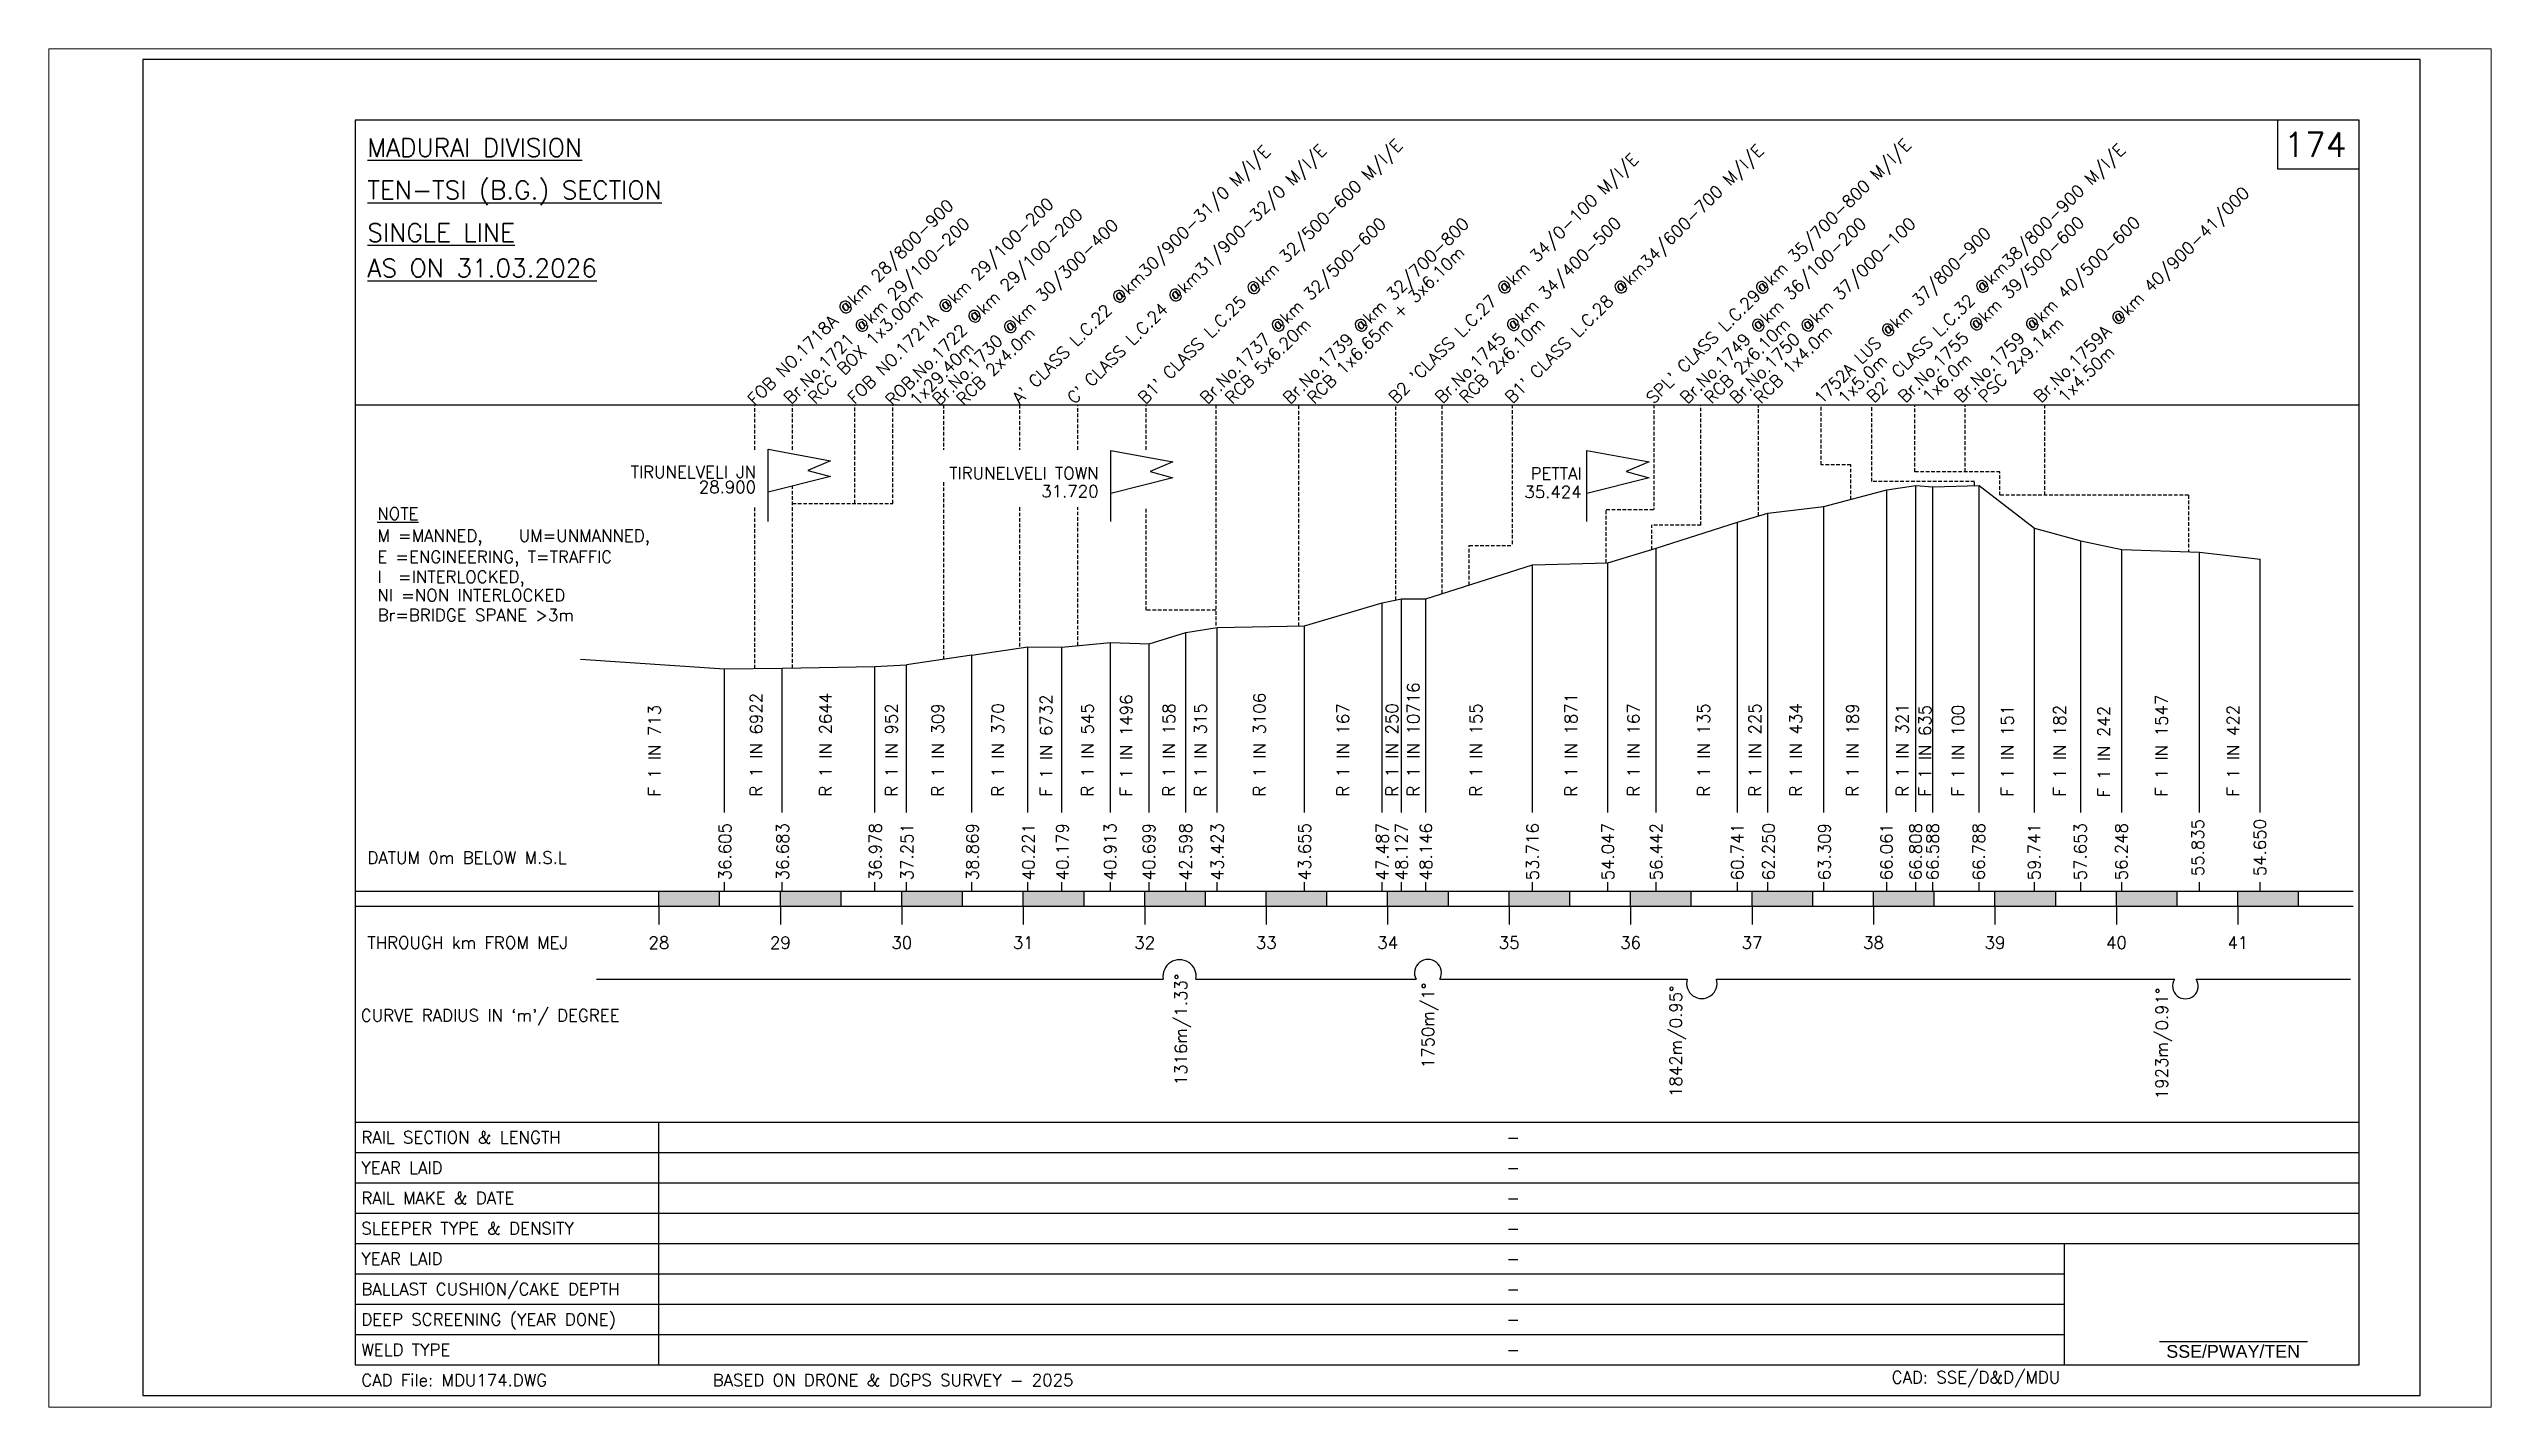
# Paper-space layout '174' of a CAD drawing. Header units: feet. Extents: x 0 to 349, y 0 to 194.
# The model-space entities are those that its viewports show. They can reach past a viewport. Long polylines and large blocks are cut down to what shows.
import ezdxf
from ezdxf.enums import TextEntityAlignment as Align

# ---------------------------------------------------------------- set-up
doc = ezdxf.new("R2010")
doc.units = ezdxf.units.FT
doc.header["$LTSCALE"] = 12
doc.header["$MEASUREMENT"] = 0
doc.linetypes.add('HIDDEN', pattern=[0.375, 0.25, -0.125])
doc.layers.get('0').update_dxf_attribs({"linetype": 'CONTINUOUS'})
doc.layers.add('1. Text', color=7, linetype='CONTINUOUS')
doc.layers.add('3 - Layout text', color=7, linetype='CONTINUOUS')
doc.layers.add('Layer1', color=6, linetype='CONTINUOUS', plot=False)
doc.styles.add('RS', font='romans')
doc.styles.get("Standard").update_dxf_attribs({"font": 'ROMANS'})
doc.styles.add('yard', font='arial.ttf')

# ---------------------------------------------------------------- blocks, each defined once
blk = doc.blocks.new('BORDER')
for p, q in [((1, 1), (0, 1)), ((0, 1), (0, 0)), ((1, 0), (1, 1)), ((0, 0), (1, 0))]:
    blk.add_line(p, q)

msp = doc.modelspace()

# ---------------------------------------------------------------- linework, layer by layer
at = {"linetype": 'Continuous'}
for p, q in [((3492.18367, -2038.51148), (3492.18367, -2046.51148)), ((3492.18367, -2046.51148), (3505.68367, -2046.51148)), ((3175.68367, -2085.35832), (3505.68367, -2085.35832)), ((3342.10125, -2085.38179), (3342.10125, -2085.38179)), ((3175.68367, -2165.45579), (3504.68367, -2165.45579)), ((3225.68367, -2167.95579), (3225.68367, -2165.45579)), ((3235.68367, -2167.95579), (3235.68367, -2165.45579)), ((3245.68367, -2167.95579), (3245.68367, -2165.45579)), ((3255.68367, -2167.95579), (3255.68367, -2165.45579)), ((3265.68367, -2167.95579), (3265.68367, -2165.45579)), ((3275.68367, -2167.95579), (3275.68367, -2165.45579)), ((3285.68367, -2167.95579), (3285.68367, -2165.45579)), ((3295.68367, -2167.95579), (3295.68367, -2165.45579)), ((3305.68367, -2167.95579), (3305.68367, -2165.45579)), ((3315.68367, -2167.95579), (3315.68367, -2165.45579)), ((3325.68367, -2167.95579), (3325.68367, -2165.45579)), ((3335.68367, -2167.95579), (3335.68367, -2165.45579)), ((3345.68367, -2167.95579), (3345.68367, -2165.45579)), ((3355.68367, -2167.95579), (3355.68367, -2165.45579)), ((3365.68367, -2167.95579), (3365.68367, -2165.45579)), ((3375.68367, -2167.95579), (3375.68367, -2165.45579)), ((3385.68367, -2167.95579), (3385.68367, -2165.45579)), ((3395.68367, -2167.95579), (3395.68367, -2165.45579)), ((3405.68367, -2167.95579), (3405.68367, -2165.45579)), ((3415.68367, -2167.95579), (3415.68367, -2165.45579)), ((3425.68367, -2167.95579), (3425.68367, -2165.45579)), ((3435.68367, -2167.95579), (3435.68367, -2165.45579)), ((3445.68367, -2167.95579), (3445.68367, -2165.45579)), ((3455.68367, -2167.95579), (3455.68367, -2165.45579)), ((3465.68367, -2167.95579), (3465.68367, -2165.45579)), ((3475.68367, -2167.95579), (3475.68367, -2165.45579)), ((3485.68367, -2167.95579), (3485.68367, -2165.45579)), ((3485.68367, -2167.95579), (3485.68367, -2165.45579)), ((3495.68367, -2167.95579), (3495.68367, -2165.45579)), ((3175.68367, -2167.95579), (3504.68367, -2167.95579)), ((3225.68367, -2167.95579), (3225.68367, -2170.95579)), ((3245.68367, -2167.95579), (3245.68367, -2170.95579)), ((3265.68367, -2167.95579), (3265.68367, -2170.95579)), ((3285.68367, -2167.95579), (3285.68367, -2170.95579)), ((3305.68367, -2167.95579), (3305.68367, -2170.95579)), ((3325.68367, -2167.95579), (3325.68367, -2170.95579)), ((3345.68367, -2167.95579), (3345.68367, -2170.95579)), ((3365.68367, -2167.95579), (3365.68367, -2170.95579)), ((3385.68367, -2167.95579), (3385.68367, -2170.95579)), ((3405.68367, -2167.95579), (3405.68367, -2170.95579)), ((3425.68367, -2167.95579), (3425.68367, -2170.95579)), ((3445.68367, -2167.95579), (3445.68367, -2170.95579)), ((3465.68367, -2167.95579), (3465.68367, -2170.95579)), ((3485.68367, -2167.95579), (3485.68367, -2170.95579)), ((3215.42089, -2179.95579), (3308.72367, -2179.95579)), ((3314.12367, -2179.95579), (3350.36367, -2179.95579)), ((3354.28367, -2179.95579), (3395.00367, -2179.95579)), ((3399.82367, -2179.95579), (3475.26367, -2179.95579)), ((3478.82367, -2179.95579), (3504.25204, -2179.95579)), ((3175.68367, -2203.51148), (3505.68367, -2203.51148)), ((3225.68367, -2243.51148), (3225.68367, -2203.51148)), ((3175.68367, -2208.51148), (3505.68367, -2208.51148)), ((3175.68367, -2213.51148), (3505.68367, -2213.51148)), ((3175.68367, -2218.51148), (3505.68367, -2218.51148)), ((3175.68367, -2223.51148), (3505.68367, -2223.51148)), ((3175.68367, -2228.51148), (3457.14319, -2228.51148)), ((3175.68367, -2233.51148), (3457.14319, -2233.51148)), ((3175.68367, -2238.51148), (3457.14319, -2238.51148))]:
    msp.add_line(p, q, dxfattribs=at)
at = {"linetype": 'HIDDEN', "ltscale": 0.15}
for p, q in [((3241.49269, -2092.77857), (3241.49269, -2085.35832)), ((3247.68367, -2092.77857), (3247.68367, -2085.35832)), ((3257.9483, -2101.61507), (3257.9483, -2085.35832)), ((3264.1917, -2101.61507), (3264.1917, -2085.35832)), ((3272.55867, -2085.38179), (3272.55867, -2092.77857)), ((3285.05867, -2085.38179), (3285.05867, -2092.77857)), ((3294.6924, -2092.77857), (3294.6924, -2085.38179)), ((3305.9304, -2092.77857), (3305.9304, -2085.38179)), ((3317.37353, -2085.38179), (3317.37353, -2122.07525)), ((3331.04031, -2121.81647), (3331.04031, -2085.38179)), ((3347.05577, -2117.51527), (3347.05577, -2085.35832)), ((3354.68367, -2116.45589), (3354.68367, -2085.35832)), ((3366.18029, -2085.35832), (3366.18029, -2108.57367)), ((3389.5253, -2085.35832), (3389.5253, -2102.63138)), ((3397.26155, -2105.21803), (3397.26155, -2085.38179)), ((3406.72222, -2103.67996), (3406.72222, -2085.35832)), ((3417.08916, -2095.25738), (3417.08916, -2085.38179)), ((3425.39608, -2098.0002), (3425.39608, -2085.38179)), ((3432.48968, -2096.42784), (3432.48968, -2085.38179)), ((3440.79431, -2096.42784), (3440.79431, -2085.38179)), ((3453.91336, -2100.25308), (3453.91336, -2085.38179)), ((3247.68367, -2128.73969), (3247.68367, -2098.77517)), ((3272.55867, -2098.12634), (3272.55867, -2127.28814)), ((3421.94389, -2095.25738), (3417.08916, -2095.25738)), ((3421.94389, -2100.96659), (3421.94389, -2095.25738)), ((3442.30607, -2098.0002), (3425.39608, -2098.0002)), ((3446.51132, -2096.42784), (3432.48968, -2096.42784)), ((3442.30607, -2098.68793), (3442.30607, -2098.0002)), ((3446.51132, -2100.25308), (3446.51132, -2096.42784)), ((3241.49269, -2128.8096), (3241.49269, -2102.25126)), ((3247.68367, -2101.61507), (3264.1917, -2101.61507)), ((3285.05867, -2102.25126), (3285.05867, -2125.43825)), ((3294.6924, -2125.03397), (3294.6924, -2102.25126)), ((3305.9304, -2119.1866), (3305.9304, -2102.25126)), ((3381.68367, -2111.41612), (3381.68367, -2102.63138)), ((3381.68367, -2102.63138), (3389.5253, -2102.63138)), ((3477.55265, -2100.25308), (3446.50529, -2100.25308)), ((3477.55265, -2100.25308), (3477.55265, -2109.56238)), ((3397.26155, -2105.21803), (3389.17847, -2105.21803)), ((3389.17847, -2109.23769), (3389.17847, -2105.21803)), ((3359.12948, -2108.57367), (3366.18029, -2108.57367)), ((3359.12948, -2115.04633), (3359.12948, -2108.57367)), ((3317.37353, -2119.1866), (3305.9304, -2119.1866))]:
    msp.add_line(p, q, dxfattribs=at)
for p, q in [((3427.87125, -2099.39479), (3432.67125, -2098.64779)), ((3432.67125, -2152.38328), (3432.67125, -2098.64779)), ((3432.67125, -2098.64779), (3435.47125, -2098.86779)), ((3435.47125, -2098.86779), (3443.07127, -2098.66779)), ((3435.47125, -2152.53763), (3435.47125, -2098.86779)), ((3443.07127, -2152.53763), (3443.07127, -2098.66779)), ((3443.07127, -2098.66779), (3452.20445, -2105.71412)), ((3403.28367, -2104.71779), (3408.29325, -2103.20579)), ((3408.29325, -2103.20579), (3417.49327, -2102.14679)), ((3408.29325, -2152.53763), (3408.29325, -2103.20579)), ((3417.49327, -2102.14679), (3427.87125, -2099.39479)), ((3417.49327, -2152.53763), (3417.49327, -2102.14679)), ((3427.87125, -2152.53763), (3427.87125, -2099.39479)), ((3389.92305, -2109.01379), (3403.28367, -2104.71779)), ((3403.28367, -2152.53763), (3403.28367, -2104.71779)), ((3452.20445, -2152.53763), (3452.20445, -2105.71412)), ((3452.20445, -2105.71412), (3459.80447, -2107.80279)), ((3381.95847, -2111.40879), (3389.92305, -2109.01379)), ((3389.92305, -2152.53763), (3389.92305, -2109.01379)), ((3459.80447, -2152.53763), (3459.80447, -2107.80279)), ((3459.80447, -2107.80279), (3466.56365, -2109.20779)), ((3466.56365, -2152.53763), (3466.56365, -2109.20779)), ((3466.56365, -2109.20779), (3479.36267, -2109.62079)), ((3479.36267, -2152.53763), (3479.36267, -2109.62079)), ((3479.36267, -2109.62079), (3489.34905, -2110.80579)), ((3489.34905, -2152.53763), (3489.34905, -2110.80579)), ((3351.99045, -2117.30979), (3369.55845, -2111.73979)), ((3369.55845, -2111.73979), (3381.95847, -2111.40879)), ((3369.55845, -2152.53763), (3369.55845, -2111.73979)), ((3381.95847, -2152.53763), (3381.95847, -2111.40879)), ((3332.00765, -2121.80079), (3344.80767, -2117.96379)), ((3344.80767, -2117.96379), (3347.99045, -2117.32879)), ((3344.80767, -2152.53763), (3344.80767, -2117.96379)), ((3347.99045, -2117.32879), (3351.99045, -2117.30979)), ((3347.99045, -2152.53763), (3347.99045, -2117.32879)), ((3351.99045, -2152.53763), (3351.99045, -2117.30979)), ((3306.43485, -2124.75679), (3312.43485, -2122.85879)), ((3312.43485, -2122.85879), (3317.63487, -2122.03379)), ((3312.43485, -2152.53763), (3312.43485, -2122.85879)), ((3317.63487, -2122.03379), (3332.00765, -2121.80079)), ((3317.63487, -2152.53763), (3317.63487, -2122.03379)), ((3332.00765, -2152.53763), (3332.00765, -2121.80079)), ((3212.80195, -2127.27979), (3236.48367, -2128.85079)), ((3277.22805, -2126.58679), (3266.45585, -2128.20479)), ((3277.22805, -2126.58679), (3286.44585, -2125.23479)), ((3277.22805, -2152.53763), (3277.22805, -2126.58679)), ((3286.44585, -2152.53763), (3286.44585, -2125.23479)), ((3286.44585, -2125.23479), (3292.04585, -2125.27679)), ((3292.04585, -2125.27679), (3300.04587, -2124.54279)), ((3292.04585, -2152.53763), (3292.04585, -2125.27679)), ((3300.04587, -2152.53763), (3300.04587, -2124.54279)), ((3300.04587, -2124.54279), (3306.43485, -2124.75679)), ((3306.43485, -2152.53763), (3306.43485, -2124.75679)), ((3236.48367, -2128.85079), (3245.96985, -2128.77279)), ((3236.48367, -2152.53763), (3236.48367, -2128.85079)), ((3245.96985, -2128.77279), (3261.24637, -2128.47779)), ((3245.96985, -2152.53763), (3245.96985, -2128.77279)), ((3261.24637, -2128.47779), (3266.45585, -2128.20479)), ((3261.24637, -2152.53763), (3261.24637, -2128.47779)), ((3266.45585, -2152.53763), (3266.45585, -2128.20479)), ((3236.48367, -2165.45579), (3236.48367, -2163.96771)), ((3245.96985, -2165.45579), (3245.96985, -2163.96771)), ((3261.24637, -2165.45579), (3261.24637, -2163.96771)), ((3266.45585, -2165.45579), (3266.45585, -2163.96771)), ((3277.22805, -2165.45579), (3277.22805, -2163.96771)), ((3286.44585, -2165.45579), (3286.44585, -2163.96771)), ((3292.04585, -2165.45579), (3292.04585, -2163.96771)), ((3300.04587, -2165.45579), (3300.04587, -2163.96771)), ((3306.43485, -2165.45579), (3306.43485, -2163.96771)), ((3312.43485, -2165.45579), (3312.43485, -2163.96771)), ((3317.63487, -2165.45579), (3317.63487, -2163.96771)), ((3332.00765, -2165.45579), (3332.00765, -2163.96771)), ((3344.80767, -2165.45579), (3344.80767, -2163.96771)), ((3347.99045, -2165.45579), (3347.99045, -2163.96771)), ((3351.99045, -2165.45579), (3351.99045, -2163.96771)), ((3369.55845, -2165.45579), (3369.55845, -2163.96771)), ((3381.95847, -2165.45579), (3381.95847, -2163.96771)), ((3389.92305, -2165.45579), (3389.92305, -2163.96771)), ((3403.28367, -2165.45579), (3403.28367, -2163.96771)), ((3408.29325, -2165.45579), (3408.29325, -2163.96771)), ((3417.49327, -2165.45579), (3417.49327, -2163.96771)), ((3427.87125, -2165.45579), (3427.87125, -2163.96771)), ((3432.67125, -2165.45579), (3432.67125, -2163.96771)), ((3435.47125, -2165.45579), (3435.47125, -2163.96771)), ((3443.07127, -2165.45579), (3443.07127, -2163.96771)), ((3452.20445, -2165.45579), (3452.20445, -2163.96771)), ((3459.80447, -2165.45579), (3459.80447, -2163.96771)), ((3466.56365, -2165.45579), (3466.56365, -2163.96771)), ((3479.36267, -2165.45579), (3479.36267, -2163.96771)), ((3489.34905, -2165.45579), (3489.34905, -2163.96771)), ((3457.14319, -2243.51148), (3457.14319, -2223.51148)), ((3472.78198, -2239.63089), (3497.15949, -2239.63089))]:
    msp.add_line(p, q)
at = {"linetype": 'Continuous'}
for points in [[(3243.68367, -2104.61879), (3243.68367, -2092.6898), (3253.93367, -2094.5898), (3250.18367, -2096.1898), (3253.93367, -2097.1898), (3243.68367, -2099.7898)], [(3300.08367, -2104.61879), (3300.08367, -2092.88179), (3310.33367, -2094.78179), (3306.58367, -2096.38179), (3310.33367, -2097.38179), (3300.08367, -2099.98179)], [(3378.47817, -2104.61879), (3378.47817, -2092.88179), (3388.72817, -2094.78179), (3384.97817, -2096.38179), (3388.72817, -2097.38179), (3378.47817, -2099.98179)]]:
    msp.add_lwpolyline(points, dxfattribs=at)
for centre, radius, start, end in [((3311.42367, -2179.50412), 2.73752, 350.5032694, 189.4967306), ((3352.32367, -2178.92939), 2.21249, 332.360142, 207.639858), ((3397.41367, -2180.65444), 2.50923, 163.8333236, 16.1666764), ((3477.04367, -2181.09439), 2.11301, 147.3944602, 32.6055398)]:
    msp.add_arc(centre, radius, start, end, dxfattribs=at)
for points in [[(3225.68367, -2167.95579), (3235.68367, -2167.95579), (3225.68367, -2165.45579), (3235.68367, -2165.45579)], [(3245.68367, -2167.95579), (3255.68367, -2167.95579), (3245.68367, -2165.45579), (3255.68367, -2165.45579)], [(3265.68367, -2167.95579), (3275.68367, -2167.95579), (3265.68367, -2165.45579), (3275.68367, -2165.45579)], [(3285.68367, -2167.95579), (3295.68367, -2167.95579), (3285.68367, -2165.45579), (3295.68367, -2165.45579)], [(3305.68367, -2167.95579), (3315.68367, -2167.95579), (3305.68367, -2165.45579), (3315.68367, -2165.45579)], [(3325.68367, -2167.95579), (3335.68367, -2167.95579), (3325.68367, -2165.45579), (3335.68367, -2165.45579)], [(3345.68367, -2167.95579), (3355.68367, -2167.95579), (3345.68367, -2165.45579), (3355.68367, -2165.45579)], [(3365.68367, -2167.95579), (3375.68367, -2167.95579), (3365.68367, -2165.45579), (3375.68367, -2165.45579)], [(3385.68367, -2167.95579), (3395.68367, -2167.95579), (3385.68367, -2165.45579), (3395.68367, -2165.45579)], [(3405.68367, -2167.95579), (3415.68367, -2167.95579), (3405.68367, -2165.45579), (3415.68367, -2165.45579)], [(3425.68367, -2167.95579), (3435.68367, -2167.95579), (3425.68367, -2165.45579), (3435.68367, -2165.45579)], [(3445.68367, -2167.95579), (3455.68367, -2167.95579), (3445.68367, -2165.45579), (3455.68367, -2165.45579)], [(3465.68367, -2167.95579), (3475.68367, -2167.95579), (3465.68367, -2165.45579), (3475.68367, -2165.45579)], [(3485.68367, -2167.95579), (3495.68367, -2167.95579), (3485.68367, -2165.45579), (3495.68367, -2165.45579)]]:
    msp.add_solid(points, dxfattribs=at)

# ---------------------------------------------------------------- block references
for p, xscale, yscale, zscale in [((3140.68367, -2248.51148), 375, 220, 375), ((3175.68367, -2243.51148), 330, 205, 330)]:
    msp.add_blockref('BORDER', p, dxfattribs=dict(at, xscale=xscale, yscale=yscale, zscale=zscale))

# ---------------------------------------------------------------- texts
at = {"linetype": 'Continuous', "style": 'RS'}
for s, height, p in [('%%uMADURAI DIVISION', 3, (3177.68367, -2044.51148)), ('%%UTEN-TSI (B.G.) SECTION', 3, (3177.68367, -2051.51148)), ('%%USINGLE LINE', 3, (3177.68367, -2058.51148)), ('%%UAS ON 31.03.2026', 3, (3177.68367, -2064.3462)), ('DATUM 0m BELOW M.S.L', 2, (3177.68367, -2160.95579)), ('THROUGH km FROM MEJ', 2, (3177.68367, -2174.95579)), ("CURVE RADIUS IN `m'/ DEGREE", 2, (3176.59988, -2186.93694)), ('RAIL SECTION & LENGTH', 2, (3176.68367, -2207.01148)), ('YEAR LAID', 2, (3176.68367, -2212.01148)), ('RAIL MAKE & DATE', 2, (3176.68367, -2217.01148)), ('SLEEPER TYPE & DENSITY', 2, (3176.68367, -2222.01148)), ('YEAR LAID', 2, (3176.68367, -2227.01148)), ('BALLAST CUSHION/CAKE DEPTH', 2, (3176.68367, -2232.01148)), ('DEEP SCREENING (YEAR DONE)', 2, (3176.68367, -2237.01148)), ('WELD TYPE', 2, (3176.68367, -2242.01148)), ('CAD File: MDU174.DWG', 2, (3176.68367, -2247.01148))]:
    msp.add_text(s, height=height, dxfattribs=at).set_placement(p)
for s, p in [("A' CLASS L.C.22 @km30/900-31/0 M/I/E", (3285.04963, -2085.38179)), ("C' CLASS L.C.24 @km31/900-32/0 M/I/E", (3294.10408, -2085.38179)), ("B1' CLASS L.C.25 @km 32/500-600 M/I/E", (3305.77503, -2085.38179)), ("B1' CLASS L.C.28 @km34/600-700 M/I/E", (3366.21427, -2085.2775)), ("SPL' CLASS L.C.29@km 35/700-800 M/I/E", (3389.45489, -2085.38179)), ("B2' CLASS L.C.32 @km38/800-900 M/I/E", (3425.76246, -2085.16256)), ("B2 'CLASS L.C.27 @km 34/0-100 M/I/E ", (3347.05577, -2085.2775)), ('Br.No.1759A @km 40/900-41/000', (3453.269, -2085.16256)), ('Br.No.1730 @km 30/300-400 ', (3271.88426, -2085.62299)), ('Br.No.1737 @km 32/500-600', (3315.96955, -2085.38179)), ('Br.No.1739 @km 32/700-800', (3329.63148, -2085.38179)), ('Br.No.1745 @km 34/400-500 ', (3354.68367, -2085.2775)), ('Br.No.1749 @km 36/100-200 ', (3395.04197, -2085.35832)), ('Br.No.1750 @km 37/000-100 ', (3403.17748, -2085.35832)), ('Br.No.1755 @km 39/500-600', (3430.94086, -2085.16256)), ('Br.No.1759 @km 40/500-600', (3440.14995, -2085.16256)), ('RCB 1x6.65m + 3x6.10m', (3333.63148, -2085.38179)), ('RCB 2x4.0m', (3275.88426, -2085.62299)), ('RCB 5x6.20m', (3320.11268, -2085.38179)), ('RCB 2x6.10m', (3358.68367, -2085.2775)), ('RCB 2x6.10m', (3399.04197, -2085.35832)), ('RCB 1x4.0m', (3407.17748, -2085.35832)), ('PSC 2x9.14m', (3444.14995, -2085.16256)), ('1x5.0m', (3421.036, -2085.35832)), ('1x6.0m', (3434.94086, -2085.16256)), ('1x4.50m', (3457.269, -2085.16256))]:
    msp.add_text(s, height=2, rotation=45, dxfattribs=at).set_placement(p)
for s, height, p in [('174', 4, (3498.43367, -2042.51148)), ('-', 2, (3366.3335, -2205.99263)), ('-', 2, (3366.3335, -2210.99263)), ('-', 2, (3366.3335, -2215.99263)), ('-', 2, (3366.3335, -2220.99263)), ('-', 2, (3366.3335, -2225.99263)), ('-', 2, (3366.3335, -2230.99263)), ('-', 2, (3366.3335, -2235.99263)), ('-', 2, (3366.3335, -2240.99263))]:
    msp.add_text(s, height=height, dxfattribs=at).set_placement(p, align=Align.MIDDLE)
at = {"style": 'RS'}
for s, rotation, p in [('FOB NO.1718A @km 28/800-900', 45, (3241.49269, -2085.65202)), ('Br.No.1721 @km 29/100-200', 45, (3247.43038, -2085.39136)), ('FOB NO.1721A @km 29/100-200', 45, (3257.9483, -2085.39136)), ('ROB.No.1722 @km 29/100-200', 45, (3264.1917, -2085.70417)), ('RCC BOX 1x3.00m', 45, (3251.43038, -2085.39136)), ('1x29.40m', 45, (3268.1917, -2085.70417)), ('R 1 IN 10716', 90, (3350.90959, -2149.87266)), ('F 1 IN 713', 90, (3225.95001, -2149.87266)), ('R 1 IN 6922', 90, (3242.70456, -2149.87266)), ('R 1 IN 2644', 90, (3254.11989, -2149.87266)), ('R 1 IN 952', 90, (3264.97263, -2149.87266)), ('R 1 IN 309', 90, (3272.60853, -2149.87266)), ('R 1 IN 370', 90, (3282.50836, -2149.87266)), ('F 1 IN 6732', 90, (3290.44378, -2149.87266)), ('R 1 IN 545', 90, (3297.24808, -2149.87266)), ('F 1 IN 1496', 90, (3303.63706, -2149.87266)), ('R 1 IN 158', 90, (3310.65866, -2149.87266)), ('R 1 IN 315', 90, (3315.85868, -2149.87266)), ('R 1 IN 3106', 90, (3325.57662, -2149.87266)), ('R 1 IN 167', 90, (3339.32119, -2149.87266)), ('R 1 IN 250', 90, (3347.39679, -2149.87266)), ('R 1 IN 155', 90, (3361.22195, -2149.87266)), ('R 1 IN 1871', 90, (3376.8794, -2149.87266)), ('R 1 IN 167', 90, (3387.16301, -2149.87266)), ('R 1 IN 135', 90, (3398.71856, -2149.87266)), ('R 1 IN 225', 90, (3407.16133, -2149.87266)), ('R 1 IN 434', 90, (3413.90486, -2149.87266)), ('R 1 IN 189', 90, (3423.22597, -2149.87266)), ('R 1 IN 321', 90, (3431.42935, -2149.87266)), ('F 1 IN 635', 90, (3435.16161, -2149.87266)), ('F 1 IN 100', 90, (3440.59791, -2149.87266)), ('F 1 IN 182', 90, (3457.34566, -2149.87266)), ('F 1 IN 242', 90, (3464.62452, -2150.03369)), ('F 1 IN 1547', 90, (3474.11481, -2149.9182)), ('F 1 IN 422', 90, (3485.89829, -2149.87266)), ('F 1 IN 151', 90, (3448.72524, -2149.87266)), ('36.605', 90, (3237.57281, -2163.68307)), ('36.683', 90, (3247.05899, -2163.68307)), ('36.978', 90, (3262.33551, -2163.68307)), ('37.251', 90, (3267.54499, -2163.68307)), ('38.869', 90, (3278.31719, -2163.68307)), ('40.221', 90, (3287.53499, -2163.68307)), ('40.179', 90, (3293.13499, -2163.68307)), ('40.913', 90, (3300.9876, -2163.68307)), ('40.699', 90, (3307.37658, -2163.68307)), ('42.598', 90, (3313.43483, -2163.68307)), ('43.423', 90, (3318.63485, -2163.68307)), ('43.655', 90, (3333.00763, -2163.68307)), ('47.487', 90, (3345.80765, -2163.68307)), ('48.127', 90, (3348.95419, -2163.68307)), ('48.146', 90, (3352.98087, -2163.68307)), ('53.716', 90, (3370.54887, -2163.68307)), ('54.047', 90, (3382.94889, -2163.68307)), ('56.442', 90, (3390.91347, -2163.68307)), ('60.741', 90, (3404.27409, -2163.68307)), ('62.250', 90, (3409.40929, -2163.68307)), ('63.309', 90, (3418.60931, -2163.68307)), ('66.061', 90, (3428.81471, -2163.68307)), ('66.808', 90, (3433.61471, -2163.68307)), ('66.588', 90, (3436.41471, -2163.68307)), ('66.788', 90, (3444.01473, -2163.68307)), ('59.741', 90, (3453.14791, -2163.68307)), ('57.653', 90, (3460.74793, -2163.68307)), ('56.248', 90, (3467.50711, -2163.68307)), ('55.835', 90, (3480.07959, -2163.0144)), ('54.650', 90, (3490.30489, -2163.0144))]:
    msp.add_text(s, height=2, rotation=rotation, dxfattribs=at).set_placement(p)
at = {"linetype": 'Continuous', "style": 'RS', "width": 0.95}
msp.add_text('1752A LUS @km 37/800-900 ', height=2, rotation=45, dxfattribs=at).set_placement((3417.15893, -2085.38179))
at = {"linetype": 'Continuous', "style": 'RS'}
for s, p in [('TIRUNELVELI JN', (3241.68367, -2097.43654)), (' 28.900', (3241.68367, -2099.90191)), ('TIRUNELVELI TOWN', (3298.08367, -2097.6352)), (' 31.720', (3298.08367, -2100.6019)), (' 35.424', (3377.62502, -2100.72392)), ('PETTAI', (3377.62502, -2097.67933))]:
    msp.add_text(s, height=2, dxfattribs=at).set_placement(p, align=Align.RIGHT)
at = {"style": 'RS'}
for s, p in [('%%uNOTE', (3179.31545, -2104.29973)), ('M =MANNED,   UM=UNMANNED,', (3179.31545, -2107.92667)), ('E =ENGINEERING, T=TRAFFIC', (3179.31545, -2111.39927)), ('I  =INTERLOCKED,', (3179.31545, -2114.69562)), ('NI =NON INTERLOCKED', (3179.31545, -2117.74045)), ('Br=BRIDGE SPANE >3m', (3179.37431, -2121.00023))]:
    msp.add_text(s, height=2, dxfattribs=at).set_placement(p)
at = {"linetype": 'Continuous', "style": 'RS'}
for s, p in [('28', (3225.68367, -2174.95579)), ('29', (3245.68367, -2174.95579)), ('30', (3265.68367, -2174.95579)), ('31', (3285.68367, -2174.95579)), ('32', (3305.68367, -2174.95579)), ('33', (3325.68367, -2174.95579)), ('34', (3345.68367, -2174.95579)), ('35', (3365.68367, -2174.95579)), ('36', (3385.68367, -2174.95579)), ('37', (3405.68367, -2174.95579)), ('38', (3425.68367, -2174.95579)), ('39', (3445.68367, -2174.95579)), ('40', (3465.68367, -2174.95579)), ('41', (3485.68367, -2174.95579))]:
    msp.add_text(s, height=2, dxfattribs=at).set_placement(p, align=Align.CENTER)
for s, p in [('1316m/1.33%%D', (3312.63171, -2179.09513)), ('1750m/1%%D', (3353.32367, -2180.57922)), ('1842m/0.95%%D', (3394.13345, -2181.02938)), ('1923m/0.91%%D', (3474.16094, -2181.38913))]:
    msp.add_text(s, height=2, rotation=90, dxfattribs=at).set_placement(p, align=Align.RIGHT)
at = {"layer": '1. Text', "insert": (3473.90649, -2240.22382), "char_height": 2.1, "width": 23.8343697, "attachment_point": 1, "style": 'yard'}
msp.add_mtext('SSE/PWAY/TEN', dxfattribs=at)
at = {"layer": '3 - Layout text', "char_height": 2, "attachment_point": 1}
for s, insert, width in [('BASED ON DRONE & DGPS SURVEY - 2025', (3234.53933, -2245.00903), 72.2632845), ('CAD: SSE/D&D/MDU', (3428.67159, -2244.53706), 30.972381)]:
    msp.add_mtext(s, dxfattribs=dict(at, insert=insert, width=width))

psp = doc.layouts.new('174')

# ---------------------------------------------------------------- viewports
at = {"layer": 'Layer1'}
psp.add_viewport(center=(174.47, 97), size=(349.44, 194.3835), view_center_point=(3326.30939, -2138.60145), view_height=223.7061567, dxfattribs=at)

doc.saveas('drawing.dxf')
